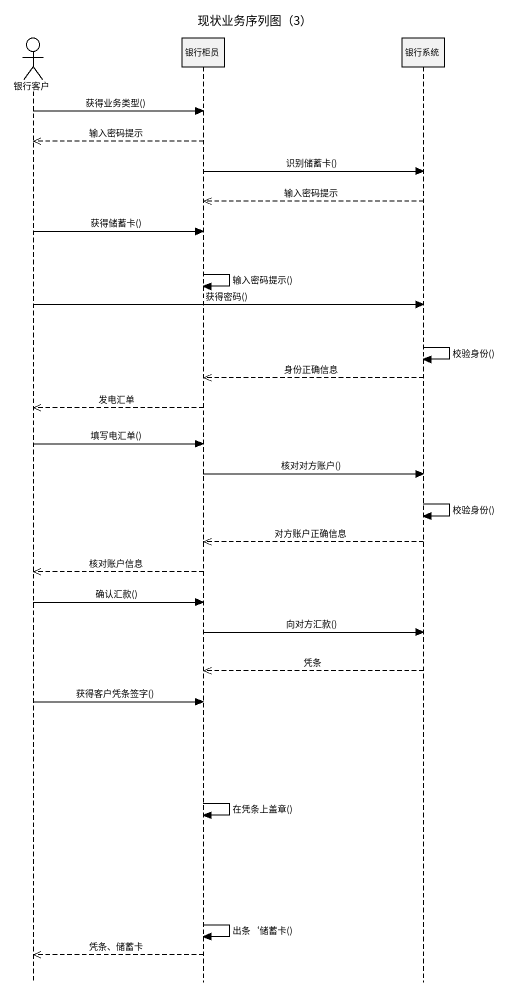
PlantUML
@startuml
title 现状业务序列图（3）
hide footbox
actor 银行客户
participant 银行柜员
participant 银行系统

银行客户 -> 银行柜员 : 获得业务类型()
银行柜员 -->> 银行客户 : 输入密码提示
银行柜员 -> 银行系统 : 识别储蓄卡()
银行系统 -->> 银行柜员 : 输入密码提示
银行客户 -> 银行柜员 : 获得储蓄卡()
银行柜员 -> 银行柜员 : 输入密码提示()
银行客户 -> 银行系统 : 获得密码()
银行系统 -> 银行系统 : 校验身份()
银行系统 -->> 银行柜员 : 身份正确信息
银行柜员 -->> 银行客户 : 发电汇单
银行客户 -> 银行柜员 : 填写电汇单()
银行柜员 -> 银行系统 : 核对对方账户()
银行系统 -> 银行系统 : 校验身份()
银行系统 -->> 银行柜员 : 对方账户正确信息
银行柜员 -->> 银行客户 : 核对账户信息
银行客户 -> 银行柜员 : 确认汇款()
银行柜员 -> 银行系统 : 向对方汇款()
银行系统 -->> 银行柜员 : 凭条
银行客户 -> 银行柜员 : 获得客户凭条签字()
银行柜员 -> 银行柜员 : 在凭条上盖章()
银行柜员 -> 银行柜员 : 出条‘储蓄卡()
银行柜员 -->> 银行客户 : 凭条、储蓄卡
@enduml
